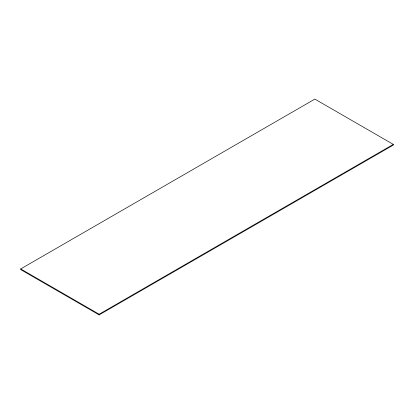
<?xml version="1.0" encoding="UTF-8"?>
<svg xmlns="http://www.w3.org/2000/svg" width="414" height="414" viewBox="0 0 414 414"><rect width="100%" height="100%" fill="white"/><g stroke="black" fill="none" stroke-linecap="round" stroke-linejoin="round"><path stroke-width="0.62" d="M20.7 268.929L314.857 99.101L393.3 144.388L393.3 145.071L99.143 314.899L20.7 269.612L20.7 268.929L99.143 314.221L393.3 144.388M99.143 314.221L99.143 314.899"/></g></svg>
